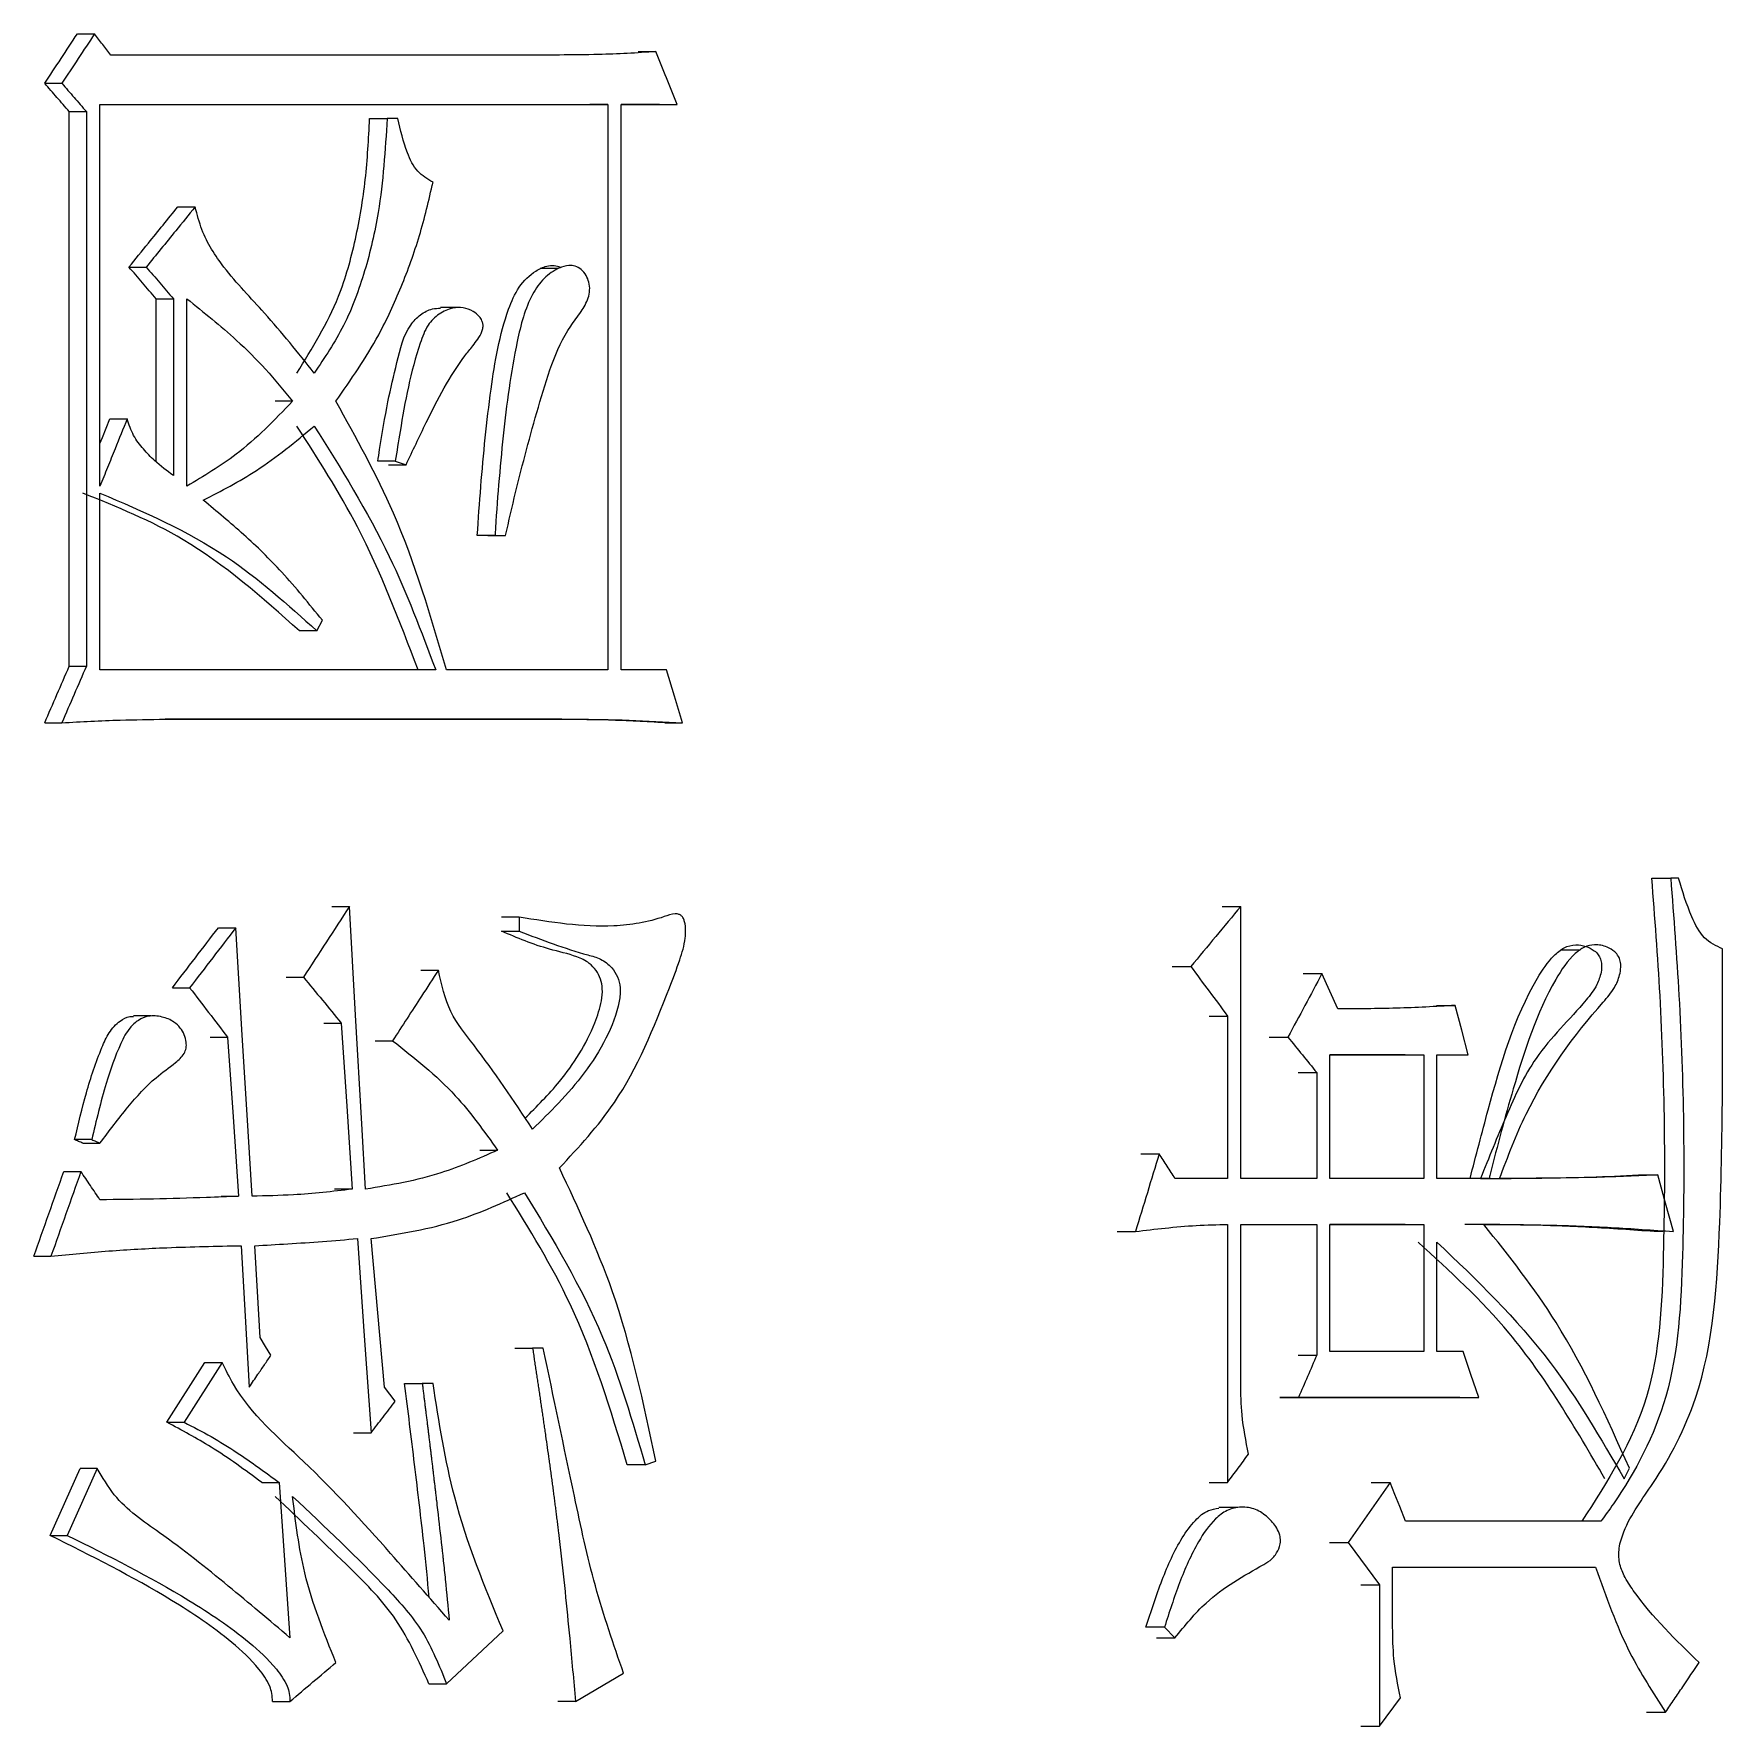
# Model space of a CAD drawing. Header units: millimetres. Extents: x 2003 to 4439, y 563 to 2285.
# Drawn here: x 2858.57 to 2863.74, y 730.25 to 735.43 of the extents above; entities that cross this region are included whole.
import ezdxf

# ---------------------------------------------------------------- set-up
doc = ezdxf.new("R2010")
doc.units = ezdxf.units.MM

msp = doc.modelspace()

# ---------------------------------------------------------------- linework, layer by layer
at = {"color": 7, "linetype": 'Continuous', "lineweight": 25}
for p, q in [((2858.702, 735.4279), (2858.7546, 735.4279)), ((2860.1776, 735.363), (2858.8045, 735.363)), ((2860.4182, 735.3738), (2860.4729, 735.3738)), ((2858.6021, 735.2764), (2858.6545, 735.2764)), ((2858.7712, 735.2115), (2860.3254, 735.2115)), ((2858.7712, 734.0432), (2858.7712, 735.2115)), ((2860.3254, 735.2115), (2860.2709, 735.2115)), ((2860.3254, 735.2115), (2860.3254, 733.4808)), ((2860.3664, 735.2115), (2860.5385, 735.2115)), ((2860.3664, 733.4808), (2860.3664, 735.2115)), ((2860.4836, 735.2115), (2860.3664, 735.2115)), ((2860.4837, 735.2115), (2860.5385, 735.2115)), ((2858.677, 735.1899), (2858.7296, 735.1899)), ((2858.6771, 733.4916), (2858.677, 735.1899)), ((2858.7296, 735.1899), (2858.7296, 733.4916)), ((2859.5967, 735.1682), (2859.6504, 735.1682)), ((2859.6834, 735.1682), (2859.6504, 735.1682)), ((2859.0096, 734.8981), (2859.0626, 734.8981)), ((2858.86, 734.7139), (2858.9127, 734.7139)), ((2860.1738, 734.7091), (2860.1191, 734.7091)), ((2858.943, 734.1173), (2858.943, 734.6166)), ((2858.9959, 734.6166), (2858.9959, 734.0757)), ((2859.0374, 734.0433), (2859.0374, 734.6166)), ((2859.8681, 734.5898), (2859.8138, 734.5897)), ((2859.6751, 734.119), (2859.6214, 734.119)), ((2859.6752, 734.119), (2859.7082, 734.1082)), ((2858.7712, 733.4807), (2858.7712, 734.0217)), ((2859.9803, 733.8918), (2859.9262, 733.8918)), ((2859.9587, 733.8918), (2860.0129, 733.8918)), ((2859.9803, 733.8918), (2860.013, 733.8918)), ((2859.4354, 733.5997), (2859.382, 733.5997)), ((2859.4354, 733.5997), (2859.452, 733.6322)), ((2858.6771, 733.4916), (2858.7296, 733.4916)), ((2859.7989, 733.4807), (2858.7712, 733.4807)), ((2860.3254, 733.4808), (2859.8319, 733.4807)), ((2860.5057, 733.4808), (2860.3664, 733.4808)), ((2858.6021, 733.3185), (2858.6546, 733.3185)), ((2860.1642, 733.3293), (2858.9708, 733.3293)), ((2858.9709, 733.3293), (2860.2187, 733.3293)), ((2860.1643, 733.3293), (2860.2187, 733.3293)), ((2860.5, 733.3185), (2860.5548, 733.3185)), ((2863.5211, 732.8426), (2863.5795, 732.8426)), ((2863.6033, 732.8426), (2863.5795, 732.8426)), ((2859.4812, 732.756), (2859.5347, 732.756)), ((2860.0543, 732.7235), (2860.0001, 732.7235)), ((2860.0543, 732.7235), (2860.0543, 732.6804)), ((2862.2062, 732.756), (2862.2631, 732.756)), ((2862.2631, 731.9231), (2862.2631, 732.756)), ((2859.1338, 732.6911), (2859.1869, 732.6911)), ((2860.0001, 732.6806), (2860.0543, 732.6806)), ((2863.3002, 732.6222), (2863.2416, 732.6221)), ((2859.7534, 732.5614), (2859.8073, 732.5614)), ((2862.0536, 732.5721), (2862.1102, 732.5721)), ((2858.9928, 732.5072), (2859.0457, 732.5072)), ((2859.3407, 732.5396), (2859.3941, 732.5396)), ((2862.4547, 732.5505), (2862.5119, 732.5505)), ((2862.8621, 732.4531), (2862.9198, 732.4531)), ((2858.9273, 732.4209), (2858.8742, 732.4209)), ((2862.2229, 732.4207), (2862.2229, 731.9231)), ((2859.1089, 732.3557), (2859.162, 732.3557)), ((2859.4564, 732.399), (2859.5099, 732.399)), ((2862.3506, 732.3558), (2862.4076, 732.3558)), ((2859.6132, 732.3449), (2859.6669, 732.3449)), ((2862.536, 731.9231), (2862.536, 732.3017)), ((2862.536, 732.3017), (2862.824, 732.3017)), ((2862.7661, 732.3017), (2862.536, 732.3017)), ((2862.7664, 732.3017), (2862.824, 732.3017)), ((2862.824, 732.3017), (2862.824, 731.9231)), ((2862.8639, 732.3017), (2862.9597, 732.3017)), ((2862.8639, 731.9231), (2862.8639, 732.3017)), ((2862.9019, 732.3017), (2862.9597, 732.3017)), ((2862.4387, 732.2476), (2862.4959, 732.2476)), ((2862.4959, 732.2476), (2862.4959, 731.9231)), ((2858.7462, 732.0421), (2858.6937, 732.0421)), ((2858.7187, 732.0312), (2858.7713, 732.0312)), ((2859.9344, 732.0096), (2859.9885, 732.0096)), ((2861.957, 731.9988), (2862.0136, 731.9988)), ((2858.6604, 731.9447), (2858.7129, 731.9447)), ((2863.4815, 731.9339), (2863.5399, 731.9339)), ((2859.543, 731.8906), (2859.4895, 731.8906)), ((2862.2229, 731.9231), (2862.0619, 731.9231)), ((2862.4959, 731.9231), (2862.2631, 731.9231)), ((2862.824, 731.9231), (2862.536, 731.9231)), ((2863.0234, 731.9231), (2862.8639, 731.9231)), ((2859.1421, 731.869), (2859.1952, 731.869)), ((2862.2229, 731.7824), (2862.2229, 730.9928)), ((2862.2631, 731.7824), (2862.4959, 731.7824)), ((2862.2631, 731.2957), (2862.2631, 731.7824)), ((2862.4387, 731.7824), (2862.4959, 731.7824)), ((2862.4959, 731.7824), (2862.4959, 731.3822)), ((2862.536, 731.7824), (2862.824, 731.7825)), ((2862.536, 731.393), (2862.536, 731.7824)), ((2862.7661, 731.7824), (2862.536, 731.7824)), ((2862.7664, 731.7824), (2862.824, 731.7825)), ((2862.824, 731.7825), (2862.824, 731.393)), ((2861.8845, 731.7608), (2861.941, 731.7608)), ((2862.8639, 731.393), (2862.8639, 731.7282)), ((2863.5556, 731.7608), (2863.529, 731.7608)), ((2858.5688, 731.6851), (2858.6212, 731.6851)), ((2860.0412, 731.4038), (2860.0954, 731.4038)), ((2860.1282, 731.4038), (2860.0954, 731.4038)), ((2862.824, 731.393), (2862.536, 731.393)), ((2862.9437, 731.393), (2862.8639, 731.393)), ((2858.9762, 731.1767), (2859.0921, 731.3601)), ((2859.1451, 731.3601), (2859.0291, 731.1767)), ((2859.0921, 731.3601), (2859.1451, 731.3601)), ((2859.6752, 731.2416), (2859.6422, 731.2848)), ((2859.7039, 731.2956), (2859.7577, 731.2957)), ((2859.7907, 731.2957), (2859.7577, 731.2957)), ((2862.9335, 731.2524), (2862.3824, 731.2524)), ((2862.3827, 731.2524), (2862.4397, 731.2524)), ((2862.4397, 731.2524), (2862.9916, 731.2524)), ((2862.9338, 731.2524), (2862.9916, 731.2524)), ((2858.9762, 731.1767), (2859.0291, 731.1767)), ((2859.5472, 731.1442), (2859.6009, 731.1442)), ((2860.4401, 731.0468), (2860.4729, 731.0577)), ((2858.6188, 730.8305), (2858.7101, 731.0356)), ((2858.7627, 731.0356), (2858.6712, 730.8305)), ((2858.7627, 731.0356), (2858.7101, 731.0356)), ((2860.4401, 731.0468), (2860.3854, 731.0468)), ((2859.2663, 730.9928), (2859.3195, 730.9928)), ((2859.3195, 730.9928), (2859.3527, 730.517)), ((2862.1661, 730.9928), (2862.2229, 730.9928)), ((2862.7201, 730.9928), (2862.592, 730.8089)), ((2862.6627, 730.9928), (2862.7201, 730.9928)), ((2862.2534, 730.9161), (2862.1962, 730.9161)), ((2863.3656, 730.8738), (2862.768, 730.8738)), ((2858.6188, 730.8305), (2858.6712, 730.8305)), ((2862.5348, 730.8089), (2862.592, 730.8089)), ((2862.592, 730.8089), (2862.6881, 730.6791)), ((2862.7281, 730.7332), (2863.3496, 730.7332)), ((2862.7281, 730.5493), (2862.7281, 730.7332)), ((2862.7281, 730.7332), (2863.2911, 730.7332)), ((2863.2911, 730.7332), (2863.3496, 730.7332)), ((2862.6307, 730.6791), (2862.6881, 730.6791)), ((2862.6881, 730.6791), (2862.6881, 730.2464)), ((2859.832, 730.3762), (2860.005, 730.5385)), ((2862.0297, 730.5493), (2861.9731, 730.5493)), ((2862.0297, 730.5493), (2862.0619, 730.5168)), ((2862.0051, 730.5168), (2862.062, 730.5168)), ((2860.2269, 730.3221), (2860.374, 730.4083)), ((2862.6881, 730.2464), (2862.7521, 730.3329)), ((2859.2994, 730.3221), (2859.3527, 730.3221)), ((2860.2269, 730.3221), (2860.1725, 730.3221)), ((2863.5052, 730.2897), (2863.5637, 730.2897))]:
    msp.add_line(p, q, dxfattribs=at)
at = {"color": 7, "linetype": 'Continuous', "lineweight": 25, "flags": 128}
for points in [[(2860.1776, 735.363), (2860.1504, 735.363), (2860.1233, 735.363)], [(2858.943, 734.6166), (2858.9694, 734.6166), (2858.9959, 734.6166)], [(2859.3609, 734.3029), (2859.3462, 734.3029), (2859.3316, 734.3029), (2859.3076, 734.3029)], [(2858.7712, 734.1732), (2858.7787, 734.1916), (2858.8018, 734.2488)], [(2858.8018, 734.2488), (2858.8281, 734.2488), (2858.8545, 734.2488)], [(2859.6544, 734.1082), (2859.6766, 734.1082), (2859.6924, 734.1082), (2859.7082, 734.1082)], [(2860.5548, 733.3185), (2860.5303, 733.3996), (2860.5057, 733.4808)], [(2859.5843, 731.8906), (2859.5729, 732.0901), (2859.5538, 732.4231), (2859.5347, 732.756)], [(2859.2366, 731.869), (2859.2246, 732.0685), (2859.2057, 732.3798), (2859.1869, 732.6911)], [(2862.56, 732.4423), (2862.536, 732.4964), (2862.5119, 732.5505)], [(2862.9597, 732.3017), (2862.9397, 732.3774), (2862.9198, 732.4531)], [(2862.1661, 732.4207), (2862.1944, 732.4207), (2862.2229, 732.4207)], [(2859.162, 732.3557), (2859.1786, 732.1124), (2859.1952, 731.869)], [(2859.5099, 732.399), (2859.5265, 732.1448), (2859.543, 731.8906)], [(2863.5874, 731.7608), (2863.5637, 731.8474), (2863.5399, 731.9339)], [(2859.5595, 731.7392), (2859.5802, 731.4417), (2859.6009, 731.1442)], [(2859.6422, 731.2848), (2859.6215, 731.512), (2859.6009, 731.7392)], [(2859.2035, 731.7175), (2859.2159, 731.5012), (2859.2283, 731.2848)], [(2859.2615, 731.4363), (2859.2532, 731.5769), (2859.2449, 731.7175)], [(2859.2947, 731.3822), (2859.2781, 731.4092), (2859.2615, 731.4363)], [(2862.4387, 731.3822), (2862.4528, 731.3822), (2862.4672, 731.3822), (2862.4959, 731.3822)], [(2862.9916, 731.2524), (2862.9676, 731.3227), (2862.9437, 731.393)], [(2863.4369, 731.0036), (2863.4448, 731.0198), (2863.4527, 731.036)], [(2862.768, 730.8738), (2862.75, 730.9186), (2862.735, 730.9557), (2862.7201, 730.9928)], [(2859.7781, 730.3762), (2859.7916, 730.3762), (2859.8053, 730.3762), (2859.832, 730.3762)], [(2862.6307, 730.2464), (2862.6448, 730.2464), (2862.6593, 730.2464), (2862.6881, 730.2464)]]:
    msp.add_lwpolyline(points, dxfattribs=at)
at = {"color": 7, "linetype": 'Continuous', "lineweight": 25}
for points, knots in [([(2858.6021, 735.2764), (2858.6188, 735.3017), (2858.6521, 735.3521), (2858.6854, 735.4026), (2858.702, 735.4279)], [0, 0, 0, 0, 0.5, 1, 1, 1, 1]), ([(2858.7546, 735.4279), (2858.7379, 735.4026), (2858.7046, 735.3521), (2858.6712, 735.3017), (2858.6545, 735.2764)], [0, 0, 0, 0, 0.499999, 1, 1, 1, 1]), ([(2858.8045, 735.363), (2858.7962, 735.3738), (2858.7795, 735.3954), (2858.7629, 735.417), (2858.7546, 735.4279)], [0, 0, 0, 0, 0.499999, 1, 1, 1, 1]), ([(2860.4729, 735.3738), (2860.4438, 735.3716), (2860.3854, 735.3673), (2860.2869, 735.3639), (2860.2176, 735.3633), (2860.1776, 735.363)], [0, 0, 0, 0, 0.297192, 0.594407, 1, 1, 1, 1]), ([(2860.5385, 735.2115), (2860.5275, 735.2386), (2860.5057, 735.2927), (2860.4839, 735.3467), (2860.4729, 735.3738)], [0, 0, 0, 0, 0.499999, 1, 1, 1, 1]), ([(2858.677, 735.1899), (2858.6646, 735.2043), (2858.6396, 735.2331), (2858.6146, 735.262), (2858.6021, 735.2764)], [0, 0, 0, 0, 0.5, 1, 1, 1, 1]), ([(2858.6545, 735.2764), (2858.667, 735.262), (2858.6921, 735.2331), (2858.7171, 735.2043), (2858.7296, 735.1899)], [0, 0, 0, 0, 0.499996, 1, 1, 1, 1]), ([(2859.3737, 734.3893), (2859.4208, 734.4649), (2859.4991, 734.5904), (2859.556, 734.7987), (2859.587, 734.9814), (2859.5935, 735.1059), (2859.5967, 735.1682)], [0, 0, 0, 0, 0.333423, 0.554109, 0.77666, 1, 1, 1, 1]), ([(2859.6504, 735.1682), (2859.6443, 735.072), (2859.6343, 734.9137), (2859.5851, 734.7015), (2859.5229, 734.5318), (2859.4588, 734.4365), (2859.4271, 734.3893)], [0, 0, 0, 0, 0.344394, 0.565966, 0.784996, 1, 1, 1, 1]), ([(2859.7907, 734.9735), (2859.7739, 734.9832), (2859.7396, 735.0029), (2859.7043, 735.076), (2859.6914, 735.1331), (2859.6834, 735.1682)], [0, 0, 0, 0, 0.267237, 0.548075, 1, 1, 1, 1]), ([(2859.4933, 734.3028), (2859.5393, 734.3689), (2859.6155, 734.4784), (2859.6954, 734.653), (2859.7521, 734.8091), (2859.7778, 734.9186), (2859.7907, 734.9735)], [0, 0, 0, 0, 0.334937, 0.554746, 0.776585, 1, 1, 1, 1]), ([(2858.86, 734.7139), (2858.8797, 734.7382), (2858.9146, 734.7811), (2858.9644, 734.8424), (2858.9945, 734.8794), (2859.0095, 734.898)], [0, 0, 0, 0, 0.396447, 0.698224, 1, 1, 1, 1]), ([(2859.0625, 734.898), (2859.0427, 734.8737), (2859.0079, 734.8308), (2858.958, 734.7695), (2858.9278, 734.7324), (2858.9127, 734.7139)], [0, 0, 0, 0, 0.3962, 0.6981, 1, 1, 1, 1]), ([(2859.4271, 734.3893), (2859.3773, 734.4517), (2859.2881, 734.5634), (2859.1599, 734.6934), (2859.0865, 734.8061), (2859.0688, 734.8743), (2859.0626, 734.8979)], [0, 0, 0, 0, 0.381447, 0.683524, 0.890528, 1, 1, 1, 1]), ([(2858.943, 734.6166), (2858.9292, 734.6328), (2858.9015, 734.6652), (2858.8738, 734.6977), (2858.86, 734.7139)], [0, 0, 0, 0, 0.499999, 1, 1, 1, 1]), ([(2858.9127, 734.7139), (2858.9266, 734.6977), (2858.9543, 734.6652), (2858.982, 734.6328), (2858.9959, 734.6166)], [0, 0, 0, 0, 0.499998, 1, 1, 1, 1]), ([(2859.9262, 733.8918), (2859.9296, 733.9417), (2859.94, 734.0915), (2859.9633, 734.3242), (2859.9983, 734.5322), (2860.0509, 734.6557), (2860.0955, 734.6982), (2860.1345, 734.7171), (2860.1601, 734.7195), (2860.1753, 734.7167), (2860.1809, 734.7121), (2860.1813, 734.7117)], [0, 0, 0, 0, 0.157448, 0.472478, 0.737753, 0.819135, 0.901513, 0.945418, 0.974425, 0.998143, 1, 1, 1, 1]), ([(2860.0129, 733.8919), (2860.0229, 733.936), (2860.0528, 734.0684), (2860.1118, 734.2836), (2860.1702, 734.4807), (2860.2427, 734.5743), (2860.2645, 734.6107), (2860.2715, 734.6428), (2860.2688, 734.6672), (2860.2598, 734.6894), (2860.2452, 734.7071), (2860.2264, 734.7178), (2860.2024, 734.7199), (2860.1689, 734.7095), (2860.1288, 734.681), (2860.0772, 734.6081), (2860.0351, 734.441), (2860.0029, 734.1953), (2859.9869, 733.9956), (2859.9804, 733.8935), (2859.9803, 733.8918)], [0, 0, 0, 0, 0.07376, 0.221291, 0.369161, 0.400761, 0.427212, 0.440277, 0.453391, 0.466052, 0.479506, 0.492813, 0.505075, 0.525102, 0.558597, 0.593335, 0.676611, 0.83455, 0.997228, 1, 1, 1, 1]), ([(2859.0374, 734.6166), (2859.0888, 734.5754), (2859.1723, 734.5084), (2859.2799, 734.4024), (2859.3338, 734.3362), (2859.3609, 734.3029)], [0, 0, 0, 0, 0.443463, 0.720804, 1, 1, 1, 1]), ([(2859.6214, 734.119), (2859.6234, 734.1312), (2859.6333, 734.192), (2859.6496, 734.2943), (2859.68, 734.4205), (2859.7039, 734.5203), (2859.7511, 734.5694), (2859.7838, 734.5868), (2859.8054, 734.5878), (2859.8139, 734.5882)], [0, 0, 0, 0, 0.066436, 0.332221, 0.554773, 0.778299, 0.862629, 0.946565, 1, 1, 1, 1]), ([(2859.7082, 734.1082), (2859.7285, 734.1514), (2859.7828, 734.2668), (2859.848, 734.3926), (2859.9097, 734.4688), (2859.928, 734.4926), (2859.9392, 734.5114), (2859.9441, 734.5279), (2859.9441, 734.5395), (2859.9404, 734.5515), (2859.9307, 734.5658), (2859.9113, 734.5809), (2859.8833, 734.591), (2859.8468, 734.5891), (2859.8083, 734.5727), (2859.7712, 734.5358), (2859.7256, 734.4135), (2859.6994, 734.2718), (2859.68, 734.1494), (2859.6751, 734.119)], [0, 0, 0, 0, 0.125302, 0.334347, 0.369116, 0.392006, 0.415961, 0.426676, 0.435655, 0.44463, 0.458341, 0.481396, 0.513091, 0.54477, 0.589295, 0.633614, 0.685428, 0.92175, 1, 1, 1, 1]), ([(2859.3609, 734.3029), (2859.3052, 734.2453), (2859.2064, 734.143), (2859.0888, 734.0736), (2859.0374, 734.0433)], [0, 0, 0, 0, 0.563044, 1, 1, 1, 1]), ([(2859.8319, 733.4807), (2859.7839, 733.6443), (2859.6987, 733.9347), (2859.5557, 734.1909), (2859.4933, 734.3028)], [0, 0, 0, 0, 0.5633289, 1, 1, 1, 1]), ([(2858.8545, 734.2488), (2858.8422, 734.2184), (2858.8221, 734.1689), (2858.7944, 734.1004), (2858.7789, 734.0623), (2858.7712, 734.0432)], [0, 0, 0, 0, 0.443636, 0.721817, 1, 1, 1, 1]), ([(2858.9959, 734.0757), (2858.9761, 734.09), (2858.9433, 734.1138), (2858.9036, 734.1564), (2858.8717, 734.197), (2858.8602, 734.2314), (2858.8545, 734.2488)], [0, 0, 0, 0, 0.333513, 0.552424, 0.773916, 1, 1, 1, 1]), ([(2859.0873, 734), (2859.1424, 734.0284), (2859.2299, 734.0736), (2859.3409, 734.1549), (2859.3984, 734.203), (2859.4271, 734.2271)], [0, 0, 0, 0, 0.459963, 0.729487, 1, 1, 1, 1]), ([(2859.745, 733.4807), (2859.6882, 733.6302), (2859.5875, 733.8953), (2859.4387, 734.1263), (2859.3737, 734.2271)], [0, 0, 0, 0, 0.563635, 1, 1, 1, 1]), ([(2859.4271, 734.2271), (2859.5085, 734.0972), (2859.6548, 733.8636), (2859.7546, 733.5984), (2859.7989, 733.4807)], [0, 0, 0, 0, 0.556376, 1, 1, 1, 1]), ([(2859.382, 733.5997), (2859.2674, 733.7016), (2859.0644, 733.8821), (2858.8235, 733.9794), (2858.7187, 734.0217)], [0, 0, 0, 0, 0.564694, 1, 1, 1, 1]), ([(2858.7712, 734.0217), (2858.9043, 733.9646), (2859.1439, 733.8618), (2859.3457, 733.6804), (2859.4354, 733.5997)], [0, 0, 0, 0, 0.555128, 1, 1, 1, 1]), ([(2859.452, 733.6322), (2859.4115, 733.6823), (2859.336, 733.7757), (2859.2123, 733.8965), (2859.129, 733.9654), (2859.0873, 734)], [0, 0, 0, 0, 0.366086, 0.682145, 1, 1, 1, 1]), ([(2858.6021, 733.3185), (2858.6146, 733.3473), (2858.6396, 733.405), (2858.6646, 733.4627), (2858.6771, 733.4916)], [0, 0, 0, 0, 0.499998, 1, 1, 1, 1]), ([(2858.7296, 733.4916), (2858.7171, 733.4627), (2858.6921, 733.405), (2858.6671, 733.3473), (2858.6546, 733.3185)], [0, 0, 0, 0, 0.499999, 1, 1, 1, 1]), ([(2858.6546, 733.3185), (2858.6842, 733.3202), (2858.7436, 733.3237), (2858.8491, 733.3277), (2858.9249, 733.3287), (2858.9709, 733.3293)], [0, 0, 0, 0, 0.281466, 0.562942, 1, 1, 1, 1]), ([(2860.4999, 733.3185), (2860.4713, 733.3201), (2860.4139, 733.3234), (2860.302, 733.328), (2860.2187, 733.3288), (2860.1642, 733.3293)], [0, 0, 0, 0, 0.256951, 0.513908, 1, 1, 1, 1]), ([(2860.2187, 733.3293), (2860.2475, 733.3291), (2860.3051, 733.3287), (2860.4172, 733.3261), (2860.5004, 733.3215), (2860.5548, 733.3185)], [0, 0, 0, 0, 0.256617, 0.51324, 1, 1, 1, 1]), ([(2863.5207, 732.8426), (2863.5298, 732.7228), (2863.5589, 732.3389), (2863.5652, 731.8139), (2863.5389, 731.2336), (2863.3852, 730.9949), (2863.3072, 730.8736)], [0, 0, 0, 0, 0.176057, 0.564128, 0.778612, 1, 1, 1, 1]), ([(2863.5795, 732.8426), (2863.5886, 732.7228), (2863.6176, 732.3393), (2863.6252, 731.8116), (2863.5969, 731.2623), (2863.4603, 731.0042), (2863.3786, 730.8914), (2863.3657, 730.8736)], [0, 0, 0, 0, 0.1759592, 0.5638001, 0.7780246, 0.9650465, 1, 1, 1, 1]), ([(2863.7377, 732.6262), (2863.7182, 732.6355), (2863.6781, 732.6546), (2863.6351, 732.7381), (2863.6154, 732.8027), (2863.6033, 732.8426)], [0, 0, 0, 0, 0.266463, 0.547608, 1, 1, 1, 1]), ([(2859.5347, 732.756), (2859.5113, 732.7199), (2859.4644, 732.6478), (2859.4175, 732.5757), (2859.3941, 732.5396)], [0, 0, 0, 0, 0.5, 1, 1, 1, 1]), ([(2860.1776, 731.9555), (2860.237, 732.0191), (2860.3811, 732.1736), (2860.4785, 732.4134), (2860.5443, 732.5844), (2860.5622, 732.6437), (2860.5643, 732.6837), (2860.5627, 732.7045), (2860.5574, 732.7198), (2860.5515, 732.7282), (2860.5426, 732.733), (2860.5242, 732.7345), (2860.4594, 732.7095), (2860.2996, 732.6833), (2860.151, 732.7077), (2860.0543, 732.7235)], [0, 0, 0, 0, 0.1864304, 0.4525533, 0.5137397, 0.5595487, 0.5749405, 0.5926781, 0.5999529, 0.607307, 0.6136534, 0.6226215, 0.6500428, 0.7720989, 1, 1, 1, 1]), ([(2862.2631, 732.756), (2862.2376, 732.7254), (2862.1867, 732.6641), (2862.1357, 732.6028), (2862.1102, 732.5721)], [0, 0, 0, 0, 0.5, 1, 1, 1, 1]), ([(2858.9928, 732.5072), (2859.0163, 732.5378), (2859.0633, 732.5991), (2859.1103, 732.6604), (2859.1338, 732.6911)], [0, 0, 0, 0, 0.5, 1, 1, 1, 1]), ([(2859.1869, 732.6911), (2859.1634, 732.6604), (2859.1163, 732.5991), (2859.0693, 732.5378), (2859.0457, 732.5072)], [0, 0, 0, 0, 0.5, 1, 1, 1, 1]), ([(2860.0722, 732.1077), (2860.1085, 732.1439), (2860.1921, 732.2274), (2860.272, 732.3526), (2860.3057, 732.4556), (2860.3106, 732.5022), (2860.3046, 732.5346), (2860.2902, 732.5615), (2860.2663, 732.5868), (2860.2172, 732.6094), (2860.1245, 732.6278), (2860.0487, 732.6599), (2860.0001, 732.6805)], [0, 0, 0, 0, 0.182177, 0.420043, 0.497442, 0.536964, 0.569768, 0.602515, 0.638391, 0.691417, 0.802387, 1, 1, 1, 1]), ([(2860.0544, 732.6805), (2860.124, 732.654), (2860.2063, 732.6226), (2860.3046, 732.5971), (2860.3364, 732.5731), (2860.3568, 732.5416), (2860.3658, 732.5053), (2860.3583, 732.4384), (2860.3058, 732.3074), (2860.2059, 732.1821), (2860.1221, 732.1005), (2860.0954, 732.0745)], [0, 0, 0, 0, 0.266852, 0.315952, 0.365722, 0.40082, 0.436128, 0.478331, 0.60435, 0.873952, 1, 1, 1, 1]), ([(2862.9653, 731.9231), (2862.9834, 731.993), (2863.0379, 732.2036), (2863.1092, 732.4461), (2863.2103, 732.5972), (2863.2519, 732.632), (2863.287, 732.6411), (2863.319, 732.6356), (2863.3426, 732.6241), (2863.3576, 732.6096), (2863.3655, 732.5948), (2863.3688, 732.5761), (2863.3662, 732.5488), (2863.352, 732.5093), (2863.2834, 732.4212), (2863.1658, 732.3145), (2863.0735, 732.1129), (2863.0227, 731.9866), (2862.9972, 731.9231)], [0, 0, 0, 0, 0.123802, 0.372539, 0.424822, 0.44993, 0.475305, 0.497162, 0.516131, 0.527231, 0.536277, 0.545322, 0.558814, 0.581819, 0.616602, 0.762394, 0.880401, 1, 1, 1, 1]), ([(2863.0553, 731.9231), (2863.0807, 731.99), (2863.1578, 732.1933), (2863.2945, 732.3757), (2863.4061, 732.501), (2863.4223, 732.5401), (2863.4273, 732.5683), (2863.4259, 732.5883), (2863.4195, 732.605), (2863.4059, 732.6206), (2863.3812, 732.6348), (2863.3487, 732.6413), (2863.3144, 732.6333), (2863.2703, 732.6009), (2863.1799, 732.4644), (2863.1036, 732.2279), (2863.0474, 732.0195), (2863.0245, 731.9274), (2863.0234, 731.9231)], [0, 0, 0, 0, 0.124011, 0.376469, 0.411268, 0.435219, 0.449017, 0.459493, 0.468415, 0.479424, 0.497392, 0.52431, 0.5464, 0.568413, 0.629489, 0.83774, 0.992414, 1, 1, 1, 1]), ([(2863.6666, 730.4411), (2863.5955, 730.5099), (2863.5122, 730.5903), (2863.4375, 730.7021), (2863.4204, 730.7464), (2863.4197, 730.7948), (2863.4481, 730.8836), (2863.5505, 731.0168), (2863.7046, 731.3127), (2863.7406, 731.8909), (2863.7388, 732.3488), (2863.7377, 732.6262)], [0, 0, 0, 0, 0.138481, 0.162101, 0.180201, 0.198515, 0.22064, 0.297298, 0.425038, 0.651637, 1, 1, 1, 1]), ([(2859.8072, 732.5613), (2859.7899, 732.5346), (2859.7579, 732.4852), (2859.7111, 732.4131), (2859.6817, 732.3676), (2859.6669, 732.3449)], [0, 0, 0, 0, 0.36988, 0.68494, 1, 1, 1, 1]), ([(2860.0954, 732.0745), (2860.0375, 732.1617), (2859.9569, 732.2832), (2859.8365, 732.4297), (2859.8171, 732.5171), (2859.8073, 732.5613)], [0, 0, 0, 0, 0.557182, 0.776269, 1, 1, 1, 1]), ([(2862.1102, 732.5721), (2862.129, 732.5469), (2862.1666, 732.4964), (2862.2041, 732.4459), (2862.2229, 732.4207)], [0, 0, 0, 0, 0.499999, 1, 1, 1, 1]), ([(2859.0457, 732.5072), (2859.0651, 732.4819), (2859.1039, 732.4315), (2859.1426, 732.381), (2859.162, 732.3557)], [0, 0, 0, 0, 0.4999977, 1, 1, 1, 1]), ([(2859.3941, 732.5396), (2859.4134, 732.5162), (2859.452, 732.4693), (2859.4906, 732.4225), (2859.5099, 732.399)], [0, 0, 0, 0, 0.499998, 1, 1, 1, 1]), ([(2862.5119, 732.5505), (2862.4945, 732.518), (2862.4598, 732.4531), (2862.425, 732.3882), (2862.4076, 732.3558)], [0, 0, 0, 0, 0.499999, 1, 1, 1, 1]), ([(2862.9198, 732.4531), (2862.8599, 732.4497), (2862.7701, 732.4445), (2862.6501, 732.4428), (2862.59, 732.4425), (2862.56, 732.4423)], [0, 0, 0, 0, 0.500395, 0.750186, 1, 1, 1, 1]), ([(2858.6937, 732.0421), (2858.7049, 732.0901), (2858.7275, 732.1864), (2858.764, 732.2954), (2858.7977, 732.3713), (2858.8278, 732.4041), (2858.8556, 732.4195), (2858.8702, 732.4195), (2858.8742, 732.4195)], [0, 0, 0, 0, 0.3280113, 0.6568428, 0.7710489, 0.8870947, 0.9692505, 1, 1, 1, 1]), ([(2858.7713, 732.0312), (2858.7993, 732.0685), (2858.8528, 732.1396), (2858.9293, 732.2253), (2858.9926, 732.269), (2859.0264, 732.2981), (2859.0358, 732.3222), (2859.0359, 732.3425), (2859.0299, 732.364), (2859.0173, 732.386), (2858.9945, 732.4066), (2858.9606, 732.4198), (2858.9222, 732.4235), (2858.888, 732.4091), (2858.8573, 732.3815), (2858.8234, 732.315), (2858.7834, 732.2006), (2858.7598, 732.1), (2858.7462, 732.0421)], [0, 0, 0, 0, 0.140265, 0.267253, 0.34565, 0.385196, 0.401729, 0.418248, 0.440927, 0.464428, 0.491888, 0.53456, 0.581082, 0.616632, 0.65201, 0.706896, 0.831302, 1, 1, 1, 1]), ([(2862.4076, 732.3558), (2862.4224, 732.3377), (2862.4518, 732.3017), (2862.4812, 732.2656), (2862.4959, 732.2476)], [0, 0, 0, 0, 0.499998, 1, 1, 1, 1]), ([(2859.6669, 732.3449), (2859.7337, 732.2924), (2859.854, 732.198), (2859.9471, 732.0676), (2859.9885, 732.0096)], [0, 0, 0, 0, 0.554889, 1, 1, 1, 1]), ([(2858.7187, 732.0312), (2858.7165, 732.0321), (2858.7122, 732.034), (2858.7039, 732.0376), (2858.6977, 732.0403), (2858.6937, 732.0421)], [0, 0, 0, 0, 0.259206, 0.518413, 1, 1, 1, 1]), ([(2858.7462, 732.0421), (2858.7484, 732.0411), (2858.7536, 732.0388), (2858.762, 732.0352), (2858.7682, 732.0325), (2858.7713, 732.0312)], [0, 0, 0, 0, 0.25891, 0.629455, 1, 1, 1, 1]), ([(2859.9885, 732.0096), (2859.9312, 731.9846), (2859.8373, 731.9437), (2859.7008, 731.9095), (2859.6232, 731.8969), (2859.5843, 731.8906)], [0, 0, 0, 0, 0.438459, 0.718604, 1, 1, 1, 1]), ([(2862.0136, 731.9988), (2862.0015, 731.9591), (2861.9773, 731.8798), (2861.9531, 731.8005), (2861.941, 731.7608)], [0, 0, 0, 0, 0.499999, 1, 1, 1, 1]), ([(2862.0619, 731.9231), (2862.0539, 731.9357), (2862.0378, 731.9609), (2862.0216, 731.9862), (2862.0136, 731.9988)], [0, 0, 0, 0, 0.500001, 1, 1, 1, 1]), ([(2858.5688, 731.6851), (2858.5841, 731.7283), (2858.6146, 731.8149), (2858.6452, 731.9014), (2858.6604, 731.9447)], [0, 0, 0, 0, 0.500001, 1, 1, 1, 1]), ([(2858.7129, 731.9447), (2858.6976, 731.9014), (2858.6671, 731.8149), (2858.6365, 731.7283), (2858.6212, 731.6851)], [0, 0, 0, 0, 0.5, 1, 1, 1, 1]), ([(2858.7712, 731.8581), (2858.7615, 731.8726), (2858.7421, 731.9014), (2858.7226, 731.9303), (2858.7129, 731.9447)], [0, 0, 0, 0, 0.4999992, 1, 1, 1, 1]), ([(2860.4729, 731.0577), (2860.4353, 731.2349), (2860.3686, 731.5495), (2860.2356, 731.8321), (2860.1776, 731.9555)], [0, 0, 0, 0, 0.563398, 1, 1, 1, 1]), ([(2862.9972, 731.9231), (2863.0597, 731.9234), (2863.1718, 731.9241), (2863.3331, 731.9271), (2863.4318, 731.9316), (2863.4811, 731.9339)], [0, 0, 0, 0, 0.386613, 0.693273, 1, 1, 1, 1]), ([(2863.5399, 731.9339), (2863.4777, 731.9312), (2863.366, 731.9263), (2863.2044, 731.9238), (2863.105, 731.9233), (2863.0553, 731.9231)], [0, 0, 0, 0, 0.386127, 0.69305, 1, 1, 1, 1]), ([(2859.543, 731.8906), (2859.5131, 731.887), (2859.4533, 731.8799), (2859.3512, 731.8715), (2859.2789, 731.8699), (2859.2366, 731.869)], [0, 0, 0, 0, 0.293913, 0.587864, 1, 1, 1, 1]), ([(2859.1952, 731.869), (2859.1627, 731.8676), (2859.0759, 731.8639), (2858.9346, 731.8597), (2858.8257, 731.8587), (2858.7712, 731.8581)], [0, 0, 0, 0, 0.230465, 0.615194, 1, 1, 1, 1]), ([(2859.6009, 731.7392), (2859.691, 731.7538), (2859.8525, 731.7799), (2860.0039, 731.8492), (2860.0707, 731.8798)], [0, 0, 0, 0, 0.558486, 1, 1, 1, 1]), ([(2860.3854, 731.0468), (2860.3342, 731.2152), (2860.2435, 731.5137), (2860.0854, 731.7686), (2860.0164, 731.8798)], [0, 0, 0, 0, 0.563939, 1, 1, 1, 1]), ([(2860.0707, 731.8798), (2860.1575, 731.7367), (2860.3136, 731.4792), (2860.4012, 731.1798), (2860.4401, 731.0468)], [0, 0, 0, 0, 0.555779, 1, 1, 1, 1]), ([(2861.941, 731.7608), (2861.9712, 731.7645), (2862.0332, 731.7721), (2862.1271, 731.7803), (2862.191, 731.7817), (2862.2229, 731.7824)], [0, 0, 0, 0, 0.321619, 0.660532, 1, 1, 1, 1]), ([(2863.5286, 731.7608), (2863.4625, 731.7654), (2863.3333, 731.7745), (2863.1402, 731.7817), (2863.013, 731.7822), (2862.9494, 731.7825)], [0, 0, 0, 0, 0.343426, 0.671619, 1, 1, 1, 1]), ([(2863.4527, 731.036), (2863.3838, 731.1901), (2863.2618, 731.4631), (2863.0846, 731.6855), (2863.0074, 731.7824)], [0, 0, 0, 0, 0.5644875, 1, 1, 1, 1]), ([(2863.0075, 731.7825), (2863.074, 731.7822), (2863.2042, 731.7816), (2863.3976, 731.7741), (2863.5241, 731.7652), (2863.5874, 731.7608)], [0, 0, 0, 0, 0.34298, 0.671401, 1, 1, 1, 1]), ([(2859.2449, 731.7175), (2859.2786, 731.7193), (2859.3479, 731.7231), (2859.4528, 731.7303), (2859.5239, 731.7362), (2859.5595, 731.7392)], [0, 0, 0, 0, 0.320034, 0.659996, 1, 1, 1, 1]), ([(2863.3782, 731.0036), (2863.2869, 731.1602), (2863.1254, 731.4371), (2862.9027, 731.64), (2862.806, 731.7282)], [0, 0, 0, 0, 0.565567, 1, 1, 1, 1]), ([(2862.8639, 731.7282), (2862.9855, 731.6124), (2863.2047, 731.4035), (2863.3653, 731.1269), (2863.4368, 731.0036)], [0, 0, 0, 0, 0.554384, 1, 1, 1, 1]), ([(2858.6212, 731.6851), (2858.6803, 731.6909), (2858.7984, 731.7025), (2858.9927, 731.7132), (2859.1276, 731.716), (2859.2035, 731.7175)], [0, 0, 0, 0, 0.304303, 0.608646, 1, 1, 1, 1]), ([(2859.2283, 731.2848), (2859.2372, 731.2978), (2859.2527, 731.3205), (2859.2748, 731.353), (2859.288, 731.3725), (2859.2947, 731.3822)], [0, 0, 0, 0, 0.400146, 0.700073, 1, 1, 1, 1]), ([(2860.0954, 731.4038), (2860.0959, 731.4008), (2860.0968, 731.3949), (2860.0981, 731.3859), (2860.0995, 731.377), (2860.1008, 731.368), (2860.1022, 731.3591), (2860.1035, 731.3501), (2860.1048, 731.3412), (2860.1062, 731.3322), (2860.1075, 731.3233), (2860.1089, 731.3143), (2860.1106, 731.3024), (2860.1129, 731.2875), (2860.1151, 731.2726), (2860.1173, 731.2577), (2860.1195, 731.2427), (2860.1221, 731.2248), (2860.1248, 731.2069), (2860.1274, 731.189), (2860.13, 731.1711), (2860.1326, 731.1532), (2860.136, 731.1293), (2860.1403, 731.0994), (2860.1445, 731.0695), (2860.1478, 731.0456), (2860.1503, 731.0277), (2860.1527, 731.0097), (2860.1552, 730.9918), (2860.1576, 730.9738), (2860.1599, 730.9559), (2860.1623, 730.9379), (2860.1646, 730.9199), (2860.1669, 730.902), (2860.1692, 730.884), (2860.1714, 730.866), (2860.1732, 730.851), (2860.1758, 730.83), (2860.1832, 730.767), (2860.195, 730.6588), (2860.2108, 730.4985), (2860.2211, 730.3862), (2860.2269, 730.3221)], [0, 0, 0, 0, 0.008314, 0.016628, 0.024942, 0.033256, 0.04157, 0.049884, 0.058198, 0.066512, 0.074827, 0.083141, 0.091455, 0.108083, 0.124711, 0.133025, 0.149653, 0.166281, 0.182909, 0.199537, 0.216166, 0.232794, 0.249422, 0.282678, 0.315934, 0.332562, 0.349191, 0.365819, 0.382447, 0.399075, 0.415703, 0.432331, 0.448959, 0.465587, 0.482216, 0.498844, 0.515472, 0.523786, 0.557042, 0.690072, 0.823098, 1, 1, 1, 1]), ([(2860.374, 730.4083), (2860.3434, 730.4968), (2860.2825, 730.6732), (2860.2108, 731.0095), (2860.1599, 731.2527), (2860.1282, 731.4038)], [0, 0, 0, 0, 0.276136, 0.550092, 1, 1, 1, 1]), ([(2859.8402, 730.5708), (2859.7805, 730.6392), (2859.6354, 730.8055), (2859.4174, 731.0457), (2859.2168, 731.2146), (2859.1562, 731.3376), (2859.1451, 731.3601)], [0, 0, 0, 0, 0.257956, 0.627877, 0.931924, 1, 1, 1, 1]), ([(2859.7792, 730.6403), (2859.774, 730.6932), (2859.7605, 730.8291), (2859.7345, 731.0474), (2859.7141, 731.2129), (2859.7039, 731.2956)], [0, 0, 0, 0, 0.241308, 0.620646, 1, 1, 1, 1]), ([(2859.7577, 731.2957), (2859.758, 731.2933), (2859.7586, 731.2886), (2859.7595, 731.2815), (2859.7602, 731.2755), (2859.761, 731.2696), (2859.7617, 731.2637), (2859.7624, 731.2578), (2859.7632, 731.2519), (2859.7638, 731.2472), (2859.7648, 731.2389), (2859.7658, 731.2306), (2859.7673, 731.2188), (2859.7685, 731.2093), (2859.7699, 731.1975), (2859.7711, 731.188), (2859.7726, 731.1762), (2859.774, 731.1643), (2859.7755, 731.1525), (2859.7769, 731.1407), (2859.7784, 731.1288), (2859.7798, 731.117), (2859.7812, 731.1052), (2859.7824, 731.0957), (2859.7838, 731.0839), (2859.785, 731.0744), (2859.7864, 731.0626), (2859.7878, 731.0507), (2859.7892, 731.0389), (2859.7906, 731.0271), (2859.7918, 731.0176), (2859.7931, 731.0057), (2859.7945, 730.9939), (2859.7959, 730.9821), (2859.7973, 730.9702), (2859.7984, 730.9607), (2859.7998, 730.9489), (2859.8017, 730.9323), (2859.8076, 730.8802), (2859.8137, 730.8281), (2859.8191, 730.7807), (2859.8207, 730.7664), (2859.8238, 730.738), (2859.8306, 730.6728), (2859.8363, 730.6123), (2859.8402, 730.5709)], [0, 0, 0, 0, 0.009808, 0.019616, 0.029425, 0.034329, 0.044137, 0.053945, 0.058849, 0.068658, 0.073562, 0.093178, 0.102986, 0.122603, 0.132411, 0.152028, 0.161836, 0.181452, 0.201069, 0.210877, 0.230494, 0.25011, 0.259918, 0.279535, 0.289343, 0.308959, 0.318768, 0.338384, 0.358001, 0.367809, 0.387425, 0.397234, 0.41685, 0.436466, 0.446275, 0.465891, 0.475699, 0.495316, 0.534549, 0.691481, 0.711097, 0.730714, 0.75033, 0.828797, 1, 1, 1, 1]), ([(2860.005, 730.5385), (2859.9496, 730.6724), (2859.8498, 730.9138), (2859.8089, 731.1781), (2859.7907, 731.2957)], [0, 0, 0, 0, 0.554954, 1, 1, 1, 1]), ([(2862.2872, 731.0793), (2862.2792, 731.1191), (2862.2649, 731.1902), (2862.2636, 731.2634), (2862.2631, 731.2957)], [0, 0, 0, 0, 0.5588348, 1, 1, 1, 1]), ([(2859.6009, 731.1442), (2859.6133, 731.1604), (2859.638, 731.1929), (2859.6628, 731.2253), (2859.6752, 731.2416)], [0, 0, 0, 0, 0.499999, 1, 1, 1, 1]), ([(2859.2663, 730.9928), (2859.2408, 731.0115), (2859.19, 731.0491), (2859.0945, 731.1134), (2859.0217, 731.1523), (2858.9762, 731.1767)], [0, 0, 0, 0, 0.273256, 0.54658, 1, 1, 1, 1]), ([(2859.0291, 731.1767), (2859.0567, 731.1624), (2859.1118, 731.134), (2859.2091, 731.0732), (2859.2771, 731.0237), (2859.3195, 730.9928)], [0, 0, 0, 0, 0.273067, 0.546131, 1, 1, 1, 1]), ([(2862.2229, 730.9928), (2862.2336, 731.0072), (2862.2551, 731.0361), (2862.2765, 731.0649), (2862.2872, 731.0793)], [0, 0, 0, 0, 0.4999996, 1, 1, 1, 1]), ([(2859.3527, 730.517), (2859.2899, 730.5702), (2859.1589, 730.6812), (2858.9796, 730.8239), (2858.828, 730.9239), (2858.7791, 731.0075), (2858.7627, 731.0356)], [0, 0, 0, 0, 0.31366, 0.654046, 0.883874, 1, 1, 1, 1]), ([(2859.778, 730.3762), (2859.7476, 730.4445), (2859.6872, 730.58), (2859.5117, 730.7564), (2859.3849, 730.8764), (2859.3076, 730.9495)], [0, 0, 0, 0, 0.284255, 0.563934, 1, 1, 1, 1]), ([(2859.4934, 730.4411), (2859.4572, 730.531), (2859.3918, 730.693), (2859.3704, 730.8705), (2859.3609, 730.9495)], [0, 0, 0, 0, 0.55469, 1, 1, 1, 1]), ([(2859.361, 730.9495), (2859.4597, 730.8566), (2859.5976, 730.7268), (2859.7659, 730.5406), (2859.8098, 730.4313), (2859.832, 730.3762)], [0, 0, 0, 0, 0.555127, 0.77558, 1, 1, 1, 1]), ([(2861.9729, 730.5493), (2861.9887, 730.5979), (2862.0194, 730.6928), (2862.0692, 730.8051), (2862.1198, 730.8746), (2862.1589, 730.9084), (2862.1855, 730.9121), (2862.1963, 730.9137)], [0, 0, 0, 0, 0.330623, 0.64442, 0.796409, 0.917248, 1, 1, 1, 1]), ([(2862.0619, 730.5168), (2862.0925, 730.5544), (2862.1705, 730.6505), (2862.2811, 730.7114), (2862.3555, 730.7542), (2862.3719, 730.7734), (2862.3817, 730.7921), (2862.3858, 730.8138), (2862.3831, 730.834), (2862.3707, 730.8597), (2862.3458, 730.8879), (2862.309, 730.9128), (2862.2647, 730.9199), (2862.2214, 730.91), (2862.1745, 730.8742), (2862.1233, 730.7991), (2862.0735, 730.6853), (2862.0444, 730.5949), (2862.0297, 730.5493)], [0, 0, 0, 0, 0.132576, 0.339199, 0.368942, 0.383766, 0.408891, 0.423884, 0.438973, 0.459319, 0.498147, 0.542368, 0.587069, 0.63299, 0.675109, 0.75468, 0.876186, 1, 1, 1, 1]), ([(2859.2993, 730.3221), (2859.2991, 730.3303), (2859.2986, 730.3464), (2859.2869, 730.3821), (2859.2474, 730.4387), (2859.1476, 730.53), (2858.9355, 730.672), (2858.7442, 730.7677), (2858.6188, 730.8305)], [0, 0, 0, 0, 0.025193, 0.049239, 0.116377, 0.247655, 0.506794, 1, 1, 1, 1]), ([(2858.6712, 730.8305), (2858.7968, 730.7677), (2858.9883, 730.672), (2859.2007, 730.53), (2859.3006, 730.4387), (2859.3402, 730.3822), (2859.352, 730.3464), (2859.3524, 730.3303), (2859.3527, 730.3221)], [0, 0, 0, 0, 0.4932841, 0.7524352, 0.8836943, 0.9508017, 0.9748294, 1, 1, 1, 1]), ([(2863.3496, 730.7332), (2863.3813, 730.6433), (2863.4374, 730.4839), (2863.5253, 730.3486), (2863.5637, 730.2897)], [0, 0, 0, 0, 0.564088, 1, 1, 1, 1]), ([(2862.7521, 730.3329), (2862.7441, 730.3727), (2862.7299, 730.4438), (2862.7286, 730.517), (2862.7281, 730.5493)], [0, 0, 0, 0, 0.558835, 1, 1, 1, 1]), ([(2859.3527, 730.3221), (2859.3761, 730.3419), (2859.4231, 730.3816), (2859.47, 730.4213), (2859.4934, 730.4411)], [0, 0, 0, 0, 0.5000033, 1, 1, 1, 1]), ([(2863.5637, 730.2897), (2863.5725, 730.3026), (2863.59, 730.3283), (2863.6243, 730.3788), (2863.6498, 730.4164), (2863.6666, 730.4411)], [0, 0, 0, 0, 0.255269, 0.510539, 1, 1, 1, 1])]:
    msp.add_open_spline(points, degree=3, knots=knots, dxfattribs=at)
msp.add_open_spline([(2862.4959, 731.3822), (2862.4865, 731.3606), (2862.4678, 731.3173), (2862.4491, 731.274), (2862.4397, 731.2524)], degree=3, dxfattribs=at)

doc.saveas('drawing.dxf')
